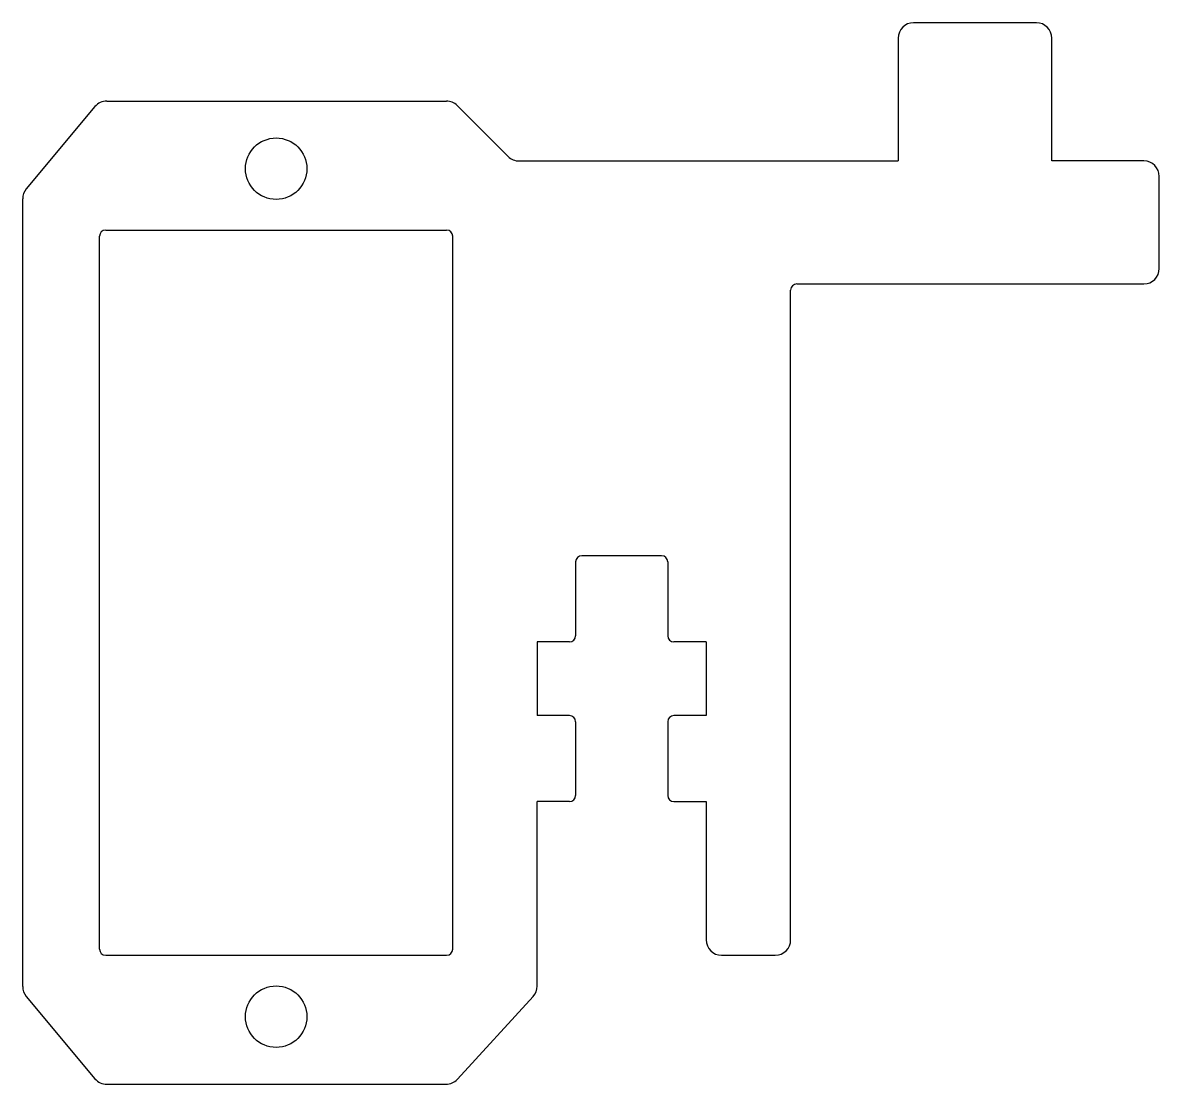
# Model space of a CAD drawing. Header units: millimetres. Extents: x 0 to 37, y 0 to 34.6.
import ezdxf

# ---------------------------------------------------------------- set-up
doc = ezdxf.new("R2010")
doc.units = ezdxf.units.MM
doc.layers.add('CORTE', color=7, linetype='Continuous')

msp = doc.modelspace()

# ---------------------------------------------------------------- linework, layer by layer
at = {"layer": 'CORTE'}
for p, q in [((33, 34.55), (29, 34.55)), ((28.5, 34.05), (28.5, 30.05)), ((33.5, 30.05), (33.5, 34.05)), ((2.35, 31.82), (0.116, 29.139)), ((2.734, 32), (13.793, 32)), ((14.146, 31.854), (15.804, 30.196)), ((16.157, 30.05), (28.5, 30.05)), ((36.5, 30.05), (33.5, 30.05)), ((37, 26.55), (37, 29.55)), ((0, 3.181), (0, 28.819)), ((2.7, 27.8), (13.8, 27.8)), ((2.5, 4.4), (2.5, 27.6)), ((14, 4.4), (14, 27.6)), ((25.2, 26.05), (36.5, 26.05)), ((25, 4.7), (25, 25.85)), ((20.8, 17.2), (18.2, 17.2)), ((18, 17), (18, 14.6)), ((21, 17), (21, 14.6)), ((17.8, 14.4), (16.75, 14.4)), ((16.75, 14.4), (16.75, 12)), ((22.25, 14.4), (21.2, 14.4)), ((22.25, 14.4), (22.25, 12)), ((17.8, 12), (16.75, 12)), ((22.25, 12), (21.2, 12)), ((18, 11.8), (18, 9.4)), ((21, 11.8), (21, 9.4)), ((17.8, 9.2), (16.75, 9.2)), ((16.75, 3.194), (16.75, 9.2)), ((21.2, 9.2), (22.25, 9.2)), ((22.25, 9.2), (22.25, 4.7)), ((2.7, 4.2), (13.8, 4.2)), ((22.75, 4.2), (24.5, 4.2)), ((0.116, 2.861), (2.35, 0.18)), ((14.149, 0.162), (16.619, 2.857)), ((2.734, 0), (13.78, 0))]:
    msp.add_line(p, q, dxfattribs=at)
for centre in [(8.25, 29.8), (8.25, 2.2)]:
    msp.add_circle(centre, 1, dxfattribs=at)
for centre, radius, start, end in [((29, 34.05), 0.5, 90, 180), ((33, 34.05), 0.5, 0, 90), ((2.734, 31.5), 0.5, 90, 140.1944), ((13.793, 31.5), 0.5, 45, 90), ((16.157, 30.55), 0.5, 225, 270), ((36.5, 29.55), 0.5, 0, 90), ((0.5, 28.819), 0.5, 140.1944, 180), ((2.7, 27.6), 0.2, 90, 180), ((13.8, 27.6), 0.2, 0, 90), ((36.5, 26.55), 0.5, 270, 0), ((25.2, 25.85), 0.2, 90, 180), ((18.2, 17), 0.2, 90, 180), ((20.8, 17), 0.2, 0, 90), ((17.8, 14.6), 0.2, 270, 0), ((21.2, 14.6), 0.2, 180, 270), ((17.8, 11.8), 0.2, 0, 90), ((21.2, 11.8), 0.2, 90, 180), ((17.8, 9.4), 0.2, 270, 0), ((21.2, 9.4), 0.2, 180, 270), ((22.75, 4.7), 0.5, 180, 270), ((24.5, 4.7), 0.5, 270, 0), ((2.7, 4.4), 0.2, 180, 270), ((13.8, 4.4), 0.2, 270, 0), ((0.5, 3.181), 0.5, 180, 219.8056), ((16.25, 3.194), 0.5, 317.4896, 0), ((2.734, 0.5), 0.5, 219.8056, 270), ((13.78, 0.5), 0.5, 270, 317.4896)]:
    msp.add_arc(centre, radius, start, end, dxfattribs=at)

doc.saveas('drawing.dxf')
